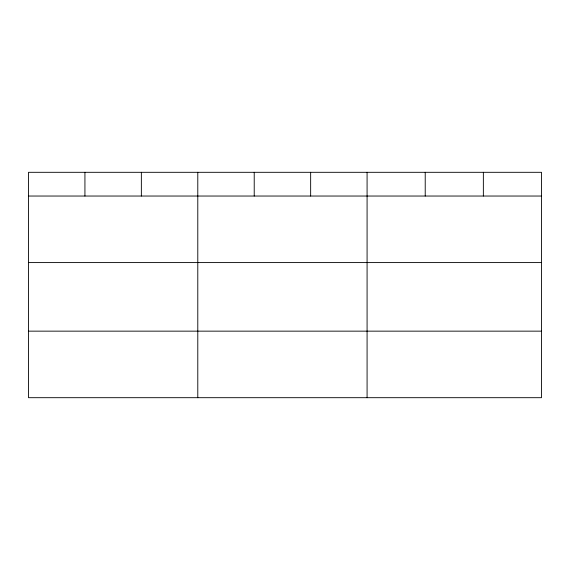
<?xml version="1.0" encoding="UTF-8"?>
<svg xmlns="http://www.w3.org/2000/svg" width="570" height="570" viewBox="0 0 570 570"><rect width="100%" height="100%" fill="white"/><g stroke="black" fill="none" stroke-linecap="round" stroke-linejoin="round"><path stroke-width="0.85" d="M541.5 262.585L541.5 172.311L28.5 172.311L28.5 397.689L541.5 397.689L541.5 262.585L28.5 262.585M28.5 196.037L541.5 196.037M28.5 331.149L541.5 331.149M483.36 172.311L483.36 196.037M425.22 172.311L425.22 196.037M367.08 172.311L367.08 397.689M310.65 172.311L310.65 196.037M254.22 172.311L254.22 196.037M197.79 172.311L197.79 397.689M141.36 172.311L141.36 196.037M84.93 172.311L84.93 196.037"/></g></svg>
